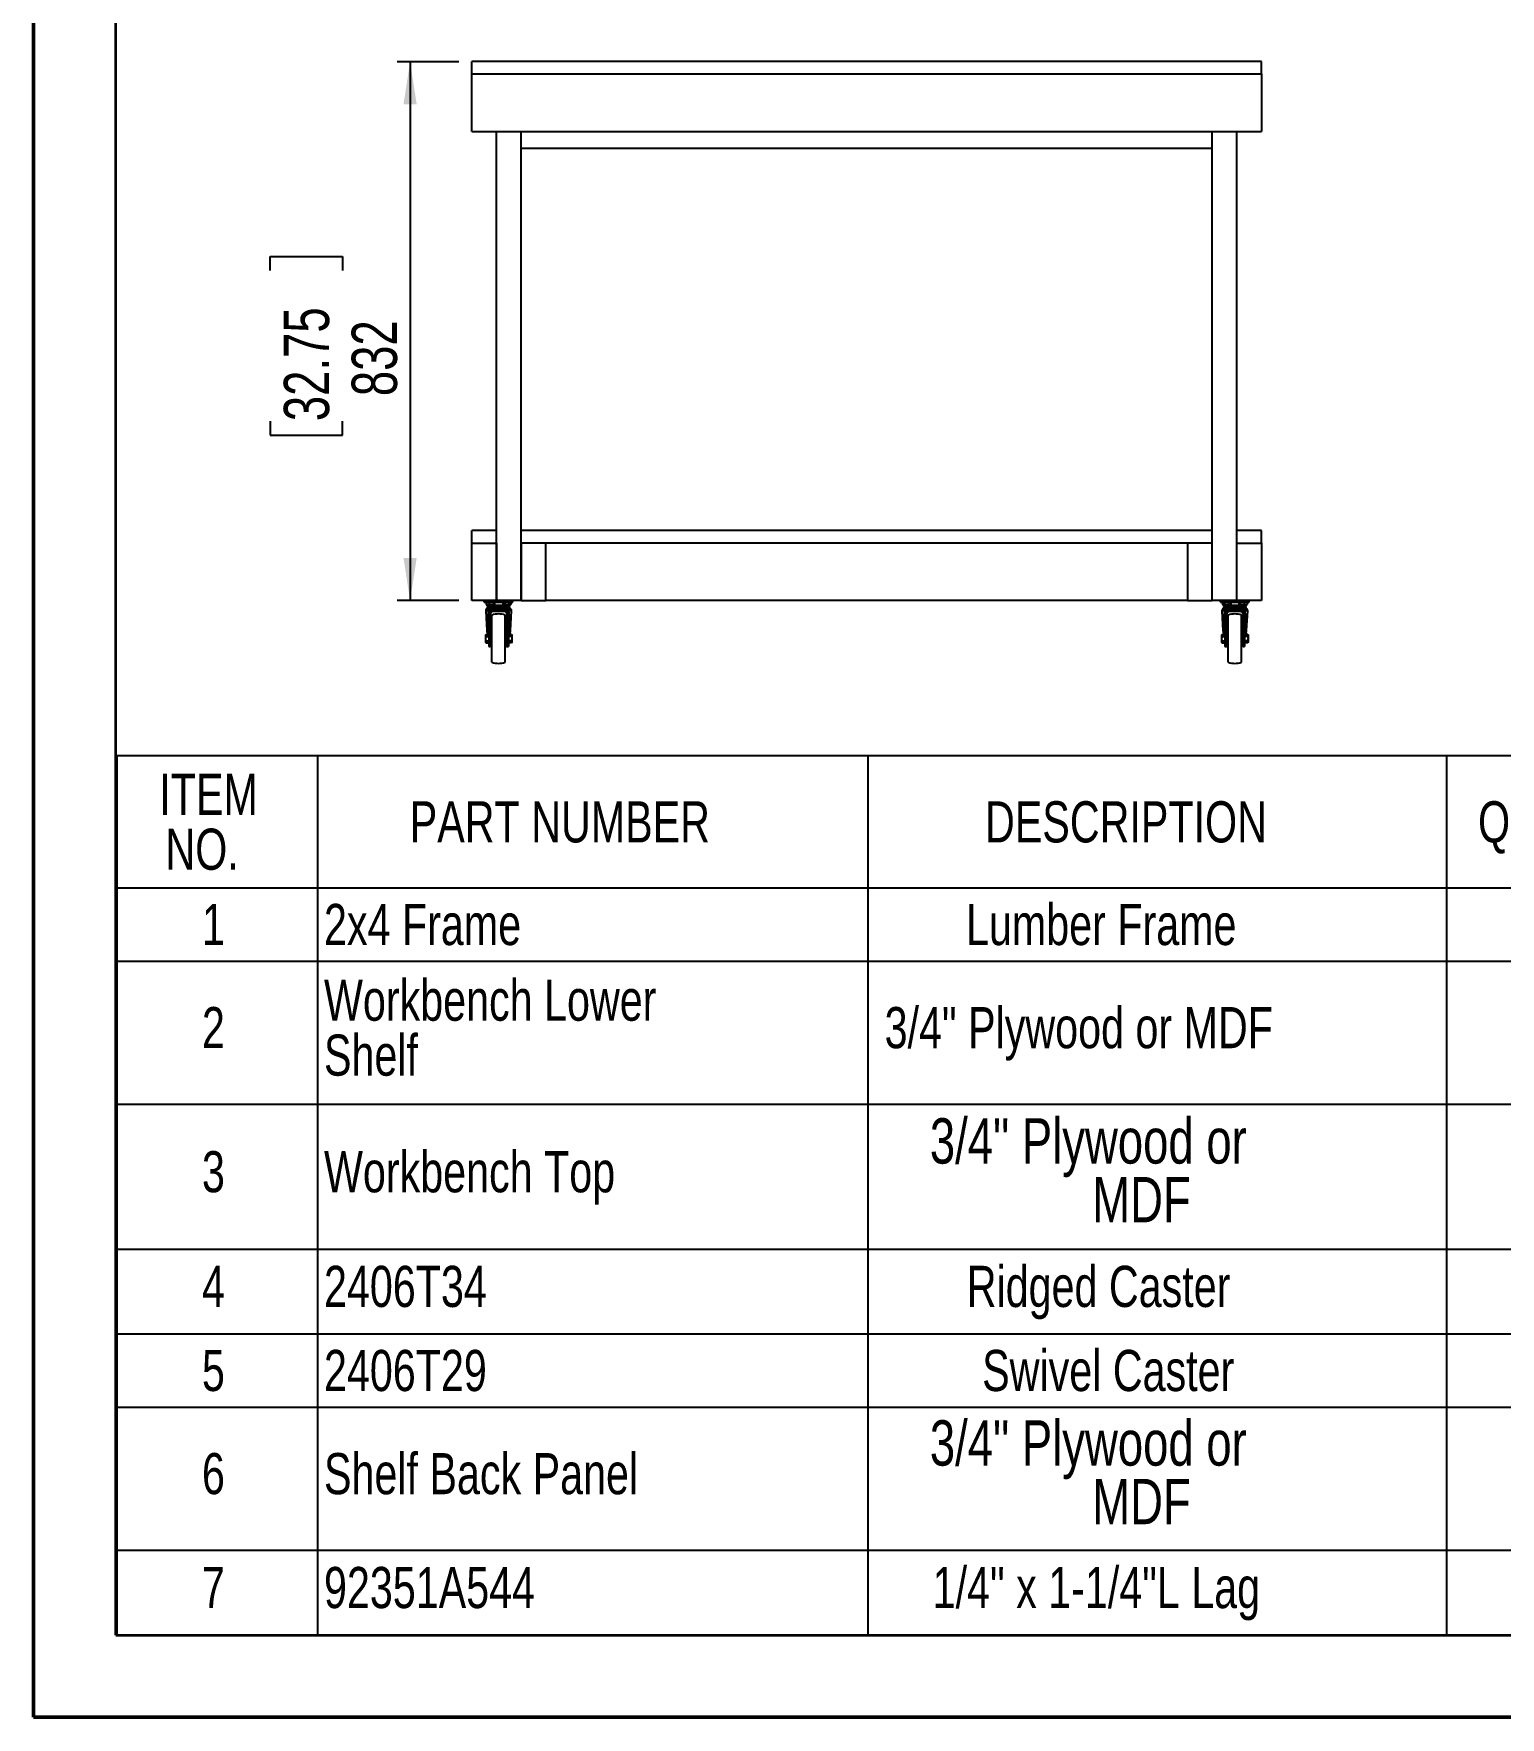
# Model space of a CAD drawing. Header units: millimetres. Extents: x 0 to 279, y 0 to 216.
# Drawn here: x 0 to 113.2, y 0 to 129.9 of the extents above; entities that cross this region are included whole.
import ezdxf

# ---------------------------------------------------------------- set-up
doc = ezdxf.new("R2010")
doc.units = ezdxf.units.MM
for name, color, linetype in [('DIM', 1, 'Continuous'), ('PAGE_BORDER', 7, 'Continuous'), ('TITLE_BLOCK_BORDER', 7, 'Continuous')]:
    doc.layers.add(name, color=color, linetype=linetype)
doc.styles.add('SLDTEXTSTYLE0', font='TXT', dxfattribs={"width": 0.75})
doc.dimstyles.new('SLDDIMSTYLE0', dxfattribs={"dimtxt": 3.5, "dimasz": 3.302, "dimexe": 0, "dimexo": 0.0625, "dimgap": 0.875, "dimtad": 1, "dimdec": 0, "dimlfac": 20, "dimrnd": 1e-09, "dimzin": 12, "dimdsep": 46, "dimtxsty": 'SLDTEXTSTYLE0', "dimsah": 1, "dimcen": 0.09, "dimadec": 0, "dimazin": 3, "dimtfac": 1, "dimtdec": 0, "dimtofl": 0, "dimtmove": 0, "dimatfit": 3, "dimfxl": 1, "dimfrac": 2, "dimtolj": 1, "dimtzin": 12, "dimarcsym": 0})

# ---------------------------------------------------------------- blocks, each defined once
blk = doc.blocks.new('SW_TABLEANNOTATION_0')
at = {"layer": 'TITLE_BLOCK_BORDER', "color": 0}
for p, q in [((0, 0), (0, -67.85)), ((116.68, 0), (0, 0)), ((15.5, 0), (15.5, -10.19)), ((57.98, 0), (57.98, -10.19)), ((102.66, 0), (102.66, -10.19)), ((0, -10.19), (116.68, -10.19)), ((15.5, -10.19), (15.5, -67.85)), ((57.98, -10.19), (57.98, -67.85)), ((102.66, -10.19), (102.66, -67.85)), ((0, -15.85), (116.68, -15.85)), ((0, -26.9), (116.68, -26.9)), ((0, -38.08), (116.68, -38.08)), ((0, -44.61), (116.68, -44.61)), ((0, -50.27), (116.68, -50.27)), ((0, -61.32), (116.68, -61.32)), ((0, -67.85), (116.68, -67.85))]:
    blk.add_line(p, q, dxfattribs=at)
at = {"layer": 'TITLE_BLOCK_BORDER', "color": 0, "attachment_point": 1, "style": 'SLDTEXTSTYLE0'}
for s, insert, char_height in [('ITEM', (3.29, -1.4), 3.175), ('PART NUMBER', (22.62, -3.52), 3.175), ('DESCRIPTION', (67.03, -3.52), 3.175), ('QTY.', (105.09, -3.52), 3.175), ('NO.', (3.76, -5.63), 3.175), ('1', (6.58, -11.44), 3.17), ('2x4 Frame', (16, -11.44), 3.175), ('Lumber Frame', (65.56, -11.44), 3.175), ('Workbench Lower', (16, -17.28), 3.175), ('2', (6.58, -19.4), 3.17), ('3/4" Plywood or MDF', (59.28, -19.4), 3.175), ('Shelf', (16, -21.52), 3.175), ('3/4" Plywood or', (62.77, -27.98), 3.5), ('3', (6.58, -30.52), 3.17), ('Workbench Top', (16, -30.52), 3.175), ('MDF', (75.31, -32.51), 3.5), ('4', (6.58, -39.37), 3.17), ('2406T34', (16, -39.37), 3.175), ('Ridged Caster', (65.62, -39.37), 3.175), ('5', (6.58, -45.86), 3.17), ('2406T29', (16, -45.86), 3.175), ('Swivel Caster', (66.81, -45.86), 3.175), ('3/4" Plywood or', (62.77, -51.29), 3.5), ('6', (6.58, -53.82), 3.17), ('Shelf Back Panel', (16, -53.82), 3.175), ('MDF', (75.31, -55.81), 3.5), ('7', (6.58, -62.61), 3.17), ('92351A544', (16, -62.61), 3.175), ('1/4" x 1-1/4"L Lag', (62.99, -62.61), 3.175)]:
    blk.add_mtext(s, dxfattribs=dict(at, insert=insert, char_height=char_height))
blk = doc.blocks.new('_D')
at = {"layer": 'DIM'}
for p, q in [((32.83, 127.77), (28.06, 127.77)), ((29.06, 127.77), (29.06, 86.18)), ((18.27, 111.66), (18.27, 112.73)), ((18.27, 112.73), (23.83, 112.73)), ((23.83, 112.73), (23.83, 111.66)), ((18.27, 100.03), (18.27, 98.96)), ((18.27, 98.96), (23.83, 98.96)), ((23.83, 98.96), (23.83, 100.03)), ((32.83, 86.18), (28.06, 86.18))]:
    blk.add_line(p, q, dxfattribs=at)
for points in [[(29.06, 127.77), (28.55, 124.47), (29.57, 124.47)], [(29.06, 86.18), (29.57, 89.48), (28.55, 89.48)]]:
    blk.add_solid(points, dxfattribs=at)
at = {"layer": 'DIM', "char_height": 3.5, "attachment_point": 1, "rotation": 90, "style": 'SLDTEXTSTYLE0'}
for s, insert in [('32.75', (19.31, 100.03)), ('832', (24.55, 101.96))]:
    blk.add_mtext(s, dxfattribs=dict(at, insert=insert))

msp = doc.modelspace()

# ---------------------------------------------------------------- linework, layer by layer
at = {"color": 7, "linetype": 'Continuous', "lineweight": 50}
for q in [(0, 215.9), (279.4, 0)]:
    msp.add_line((0, 0), q, dxfattribs=at)
at = {"color": 7, "linetype": 'Continuous', "lineweight": 25}
for p, q in [((33.828, 126.822), (33.828, 127.775)), ((94.788, 127.775), (33.828, 127.775)), ((94.788, 126.822), (94.788, 127.775)), ((33.828, 126.822), (94.788, 126.822)), ((33.828, 122.377), (33.828, 126.822)), ((94.788, 126.822), (94.788, 122.377)), ((33.828, 122.377), (94.788, 122.377)), ((35.733, 86.182), (35.733, 122.377)), ((37.638, 86.182), (37.638, 122.377)), ((90.978, 86.182), (90.978, 122.377)), ((92.883, 86.182), (92.883, 122.377)), ((37.638, 121.107), (90.978, 121.107)), ((33.828, 90.627), (33.828, 91.58)), ((35.733, 91.58), (33.828, 91.58)), ((90.978, 91.58), (37.638, 91.58)), ((94.788, 91.58), (92.883, 91.58)), ((94.788, 90.627), (94.788, 91.58)), ((33.828, 86.182), (33.828, 90.627)), ((33.828, 90.627), (35.733, 90.627)), ((35.733, 90.627), (35.733, 86.182)), ((39.543, 90.627), (37.638, 90.627)), ((37.638, 90.627), (37.638, 86.182)), ((39.543, 86.182), (39.543, 90.627)), ((89.073, 90.627), (39.543, 90.627)), ((89.073, 90.627), (89.073, 86.182)), ((90.978, 90.627), (89.073, 90.627)), ((90.978, 86.182), (90.978, 90.627)), ((92.883, 86.182), (92.883, 90.627)), ((92.883, 90.627), (94.788, 90.627)), ((94.788, 90.627), (94.788, 86.182)), ((35.733, 86.182), (33.828, 86.182)), ((34.781, 86.063), (34.781, 86.182)), ((34.781, 86.063), (37.003, 86.063)), ((34.936, 86.063), (34.936, 85.87)), ((34.94, 86.063), (34.94, 85.87)), ((34.943, 86.063), (34.943, 85.87)), ((34.943, 85.87), (34.965, 85.859)), ((34.943, 85.865), (34.956, 85.858)), ((34.956, 85.858), (34.963, 85.854)), ((34.963, 85.854), (34.979, 85.845)), ((34.979, 85.845), (35.051, 85.845)), ((35.016, 85.845), (35.015, 85.825)), ((35.015, 85.825), (35.015, 85.749)), ((35.159, 85.87), (35.051, 85.845)), ((35.051, 85.845), (35.316, 85.845)), ((35.159, 86.063), (35.159, 85.87)), ((35.316, 85.845), (35.521, 85.845)), ((35.473, 86.063), (35.473, 85.87)), ((35.57, 85.87), (35.521, 85.845)), ((35.521, 85.845), (35.535, 85.845)), ((35.535, 85.845), (35.551, 85.854)), ((35.57, 86.063), (35.57, 85.87)), ((37.638, 86.182), (35.733, 86.182)), ((36.206, 86.063), (36.206, 85.87)), ((36.206, 85.87), (36.249, 85.845)), ((36.249, 85.845), (36.29, 85.845)), ((36.373, 85.87), (36.29, 85.845)), ((36.29, 85.845), (36.534, 85.845)), ((36.373, 86.063), (36.373, 85.87)), ((36.534, 85.845), (36.771, 85.845)), ((36.694, 86.063), (36.694, 85.87)), ((36.768, 85.825), (36.767, 85.845)), ((36.768, 85.749), (36.768, 85.825)), ((36.847, 85.87), (36.771, 85.845)), ((36.771, 85.845), (36.805, 85.845)), ((36.805, 85.845), (36.848, 85.87)), ((36.847, 86.063), (36.847, 85.87)), ((37.003, 86.063), (37.003, 86.182)), ((37.638, 86.182), (39.543, 86.182)), ((89.073, 86.182), (39.543, 86.182)), ((89.073, 86.182), (90.978, 86.182)), ((92.883, 86.182), (90.978, 86.182)), ((91.613, 86.063), (91.613, 86.182)), ((91.613, 86.063), (93.836, 86.063)), ((91.768, 85.87), (91.811, 85.845)), ((91.769, 86.063), (91.769, 85.87)), ((91.811, 85.845), (91.845, 85.845)), ((91.922, 85.87), (91.845, 85.845)), ((92.082, 85.845), (91.845, 85.845)), ((91.849, 85.845), (91.848, 85.825)), ((91.848, 85.825), (91.848, 85.749)), ((91.922, 86.063), (91.922, 85.87)), ((92.082, 85.845), (92.326, 85.845)), ((92.243, 86.063), (92.243, 85.87)), ((92.41, 85.87), (92.326, 85.845)), ((92.326, 85.845), (92.367, 85.845)), ((92.367, 85.845), (92.41, 85.87)), ((92.41, 86.063), (92.41, 85.87)), ((94.788, 86.182), (92.883, 86.182)), ((93.046, 86.063), (93.046, 85.87)), ((93.065, 85.854), (93.081, 85.845)), ((93.081, 85.845), (93.095, 85.845)), ((93.143, 85.87), (93.095, 85.845)), ((93.3, 85.845), (93.095, 85.845)), ((93.143, 86.063), (93.143, 85.87)), ((93.3, 85.845), (93.565, 85.845)), ((93.457, 86.063), (93.457, 85.87)), ((93.673, 85.87), (93.565, 85.845)), ((93.565, 85.845), (93.637, 85.845)), ((93.601, 85.825), (93.6, 85.845)), ((93.601, 85.749), (93.601, 85.825)), ((93.637, 85.845), (93.653, 85.854)), ((93.651, 85.858), (93.673, 85.87)), ((93.653, 85.854), (93.66, 85.858)), ((93.66, 85.858), (93.673, 85.865)), ((93.673, 86.063), (93.673, 85.87)), ((93.676, 86.063), (93.676, 85.87)), ((93.68, 86.063), (93.68, 85.87)), ((93.836, 86.063), (93.836, 86.182)), ((34.897, 85.398), (34.977, 83.87)), ((35.015, 85.749), (35.892, 85.749)), ((35.015, 85.692), (35.015, 85.565)), ((35.015, 85.692), (35.892, 85.692)), ((35.015, 85.565), (35.892, 85.565)), ((35.104, 85.749), (35.104, 85.692)), ((35.13, 85.131), (35.13, 83.277)), ((35.249, 85.131), (35.249, 83.277)), ((35.376, 83.245), (35.376, 85.061)), ((36.336, 85.448), (35.447, 85.448)), ((36.336, 85.329), (35.447, 85.329)), ((35.498, 85.506), (36.286, 85.506)), ((35.892, 85.749), (36.768, 85.749)), ((35.892, 85.692), (36.768, 85.692)), ((35.892, 85.565), (36.768, 85.565)), ((36.408, 83.245), (36.408, 85.061)), ((36.535, 85.131), (36.535, 83.277)), ((36.654, 85.131), (36.654, 83.277)), ((36.679, 85.692), (36.679, 85.749)), ((36.768, 85.565), (36.768, 85.692)), ((36.806, 83.87), (36.886, 85.398)), ((91.73, 85.398), (91.81, 83.87)), ((91.848, 85.749), (92.724, 85.749)), ((91.848, 85.692), (91.848, 85.565)), ((91.848, 85.692), (92.724, 85.692)), ((91.848, 85.565), (92.724, 85.565)), ((91.937, 85.749), (91.937, 85.692)), ((91.962, 85.131), (91.962, 83.277)), ((92.081, 85.131), (92.081, 83.277)), ((92.208, 83.245), (92.208, 85.061)), ((93.169, 85.448), (92.28, 85.448)), ((93.169, 85.329), (92.28, 85.329)), ((92.33, 85.506), (93.118, 85.506)), ((92.724, 85.749), (93.601, 85.749)), ((92.724, 85.692), (93.601, 85.692)), ((92.724, 85.565), (93.601, 85.565)), ((93.24, 83.245), (93.24, 85.061)), ((93.367, 85.131), (93.367, 83.277)), ((93.486, 85.131), (93.486, 83.277)), ((93.512, 85.692), (93.512, 85.749)), ((93.601, 85.565), (93.601, 85.692)), ((93.639, 83.87), (93.719, 85.398)), ((34.897, 83.566), (34.872, 83.523)), ((34.897, 83.566), (34.872, 83.486)), ((34.872, 83.523), (34.872, 83.486)), ((34.872, 83.486), (34.872, 83.245)), ((34.872, 83.245), (34.872, 83.005)), ((34.897, 83.566), (35.13, 83.566)), ((34.897, 83.406), (35.13, 83.406)), ((35.13, 83.277), (35.13, 82.65)), ((35.249, 83.277), (35.13, 83.277)), ((35.312, 83.563), (35.249, 83.563)), ((35.249, 83.277), (35.249, 82.65)), ((35.376, 83.917), (35.312, 83.88)), ((35.312, 83.245), (35.312, 83.88)), ((35.312, 82.61), (35.312, 83.245)), ((35.376, 81.429), (35.376, 83.245)), ((36.471, 83.88), (36.408, 83.917)), ((36.408, 81.429), (36.408, 83.245)), ((36.471, 83.245), (36.471, 83.88)), ((36.535, 83.563), (36.471, 83.563)), ((36.471, 82.61), (36.471, 83.245)), ((36.535, 83.277), (36.535, 82.65)), ((36.654, 83.277), (36.535, 83.277)), ((36.887, 83.566), (36.654, 83.566)), ((36.887, 83.406), (36.654, 83.406)), ((36.654, 83.277), (36.654, 82.65)), ((36.912, 83.523), (36.887, 83.566)), ((36.887, 83.566), (36.912, 83.486)), ((36.912, 83.523), (36.912, 83.486)), ((36.912, 83.486), (36.912, 83.245)), ((36.912, 83.245), (36.912, 83.005)), ((91.729, 83.566), (91.704, 83.523)), ((91.729, 83.566), (91.704, 83.486)), ((91.704, 83.523), (91.704, 83.486)), ((91.704, 83.486), (91.704, 83.245)), ((91.704, 83.245), (91.704, 83.005)), ((91.729, 83.566), (91.962, 83.566)), ((91.729, 83.406), (91.962, 83.406)), ((91.962, 83.277), (91.962, 82.65)), ((92.081, 83.277), (91.962, 83.277)), ((92.145, 83.563), (92.081, 83.563)), ((92.081, 83.277), (92.081, 82.65)), ((92.208, 83.917), (92.145, 83.88)), ((92.145, 83.245), (92.145, 83.88)), ((92.145, 82.61), (92.145, 83.245)), ((92.208, 81.429), (92.208, 83.245)), ((93.304, 83.88), (93.24, 83.917)), ((93.24, 81.429), (93.24, 83.245)), ((93.304, 83.245), (93.304, 83.88)), ((93.367, 83.563), (93.304, 83.563)), ((93.304, 82.61), (93.304, 83.245)), ((93.367, 83.277), (93.367, 82.65)), ((93.486, 83.277), (93.367, 83.277)), ((93.719, 83.566), (93.486, 83.566)), ((93.719, 83.406), (93.486, 83.406)), ((93.486, 83.277), (93.486, 82.65)), ((93.744, 83.523), (93.719, 83.566)), ((93.719, 83.566), (93.744, 83.486)), ((93.744, 83.523), (93.744, 83.486)), ((93.744, 83.486), (93.744, 83.245)), ((93.744, 83.245), (93.744, 83.005)), ((34.897, 83.085), (34.872, 83.005)), ((34.872, 83.005), (34.872, 82.968)), ((34.872, 82.968), (34.897, 82.925)), ((34.897, 83.085), (35.13, 83.085)), ((34.897, 82.925), (35.13, 82.925)), ((35.13, 82.65), (35.249, 82.65)), ((35.13, 82.65), (35.249, 82.65)), ((35.13, 82.65), (35.13, 82.65)), ((35.249, 82.928), (35.312, 82.928)), ((35.249, 82.65), (35.249, 82.65)), ((35.312, 82.61), (35.376, 82.574)), ((36.408, 82.574), (36.471, 82.61)), ((36.471, 82.928), (36.535, 82.928)), ((36.535, 82.65), (36.654, 82.65)), ((36.535, 82.65), (36.654, 82.65)), ((36.535, 82.65), (36.535, 82.65)), ((36.887, 83.085), (36.654, 83.085)), ((36.887, 82.925), (36.654, 82.925)), ((36.654, 82.65), (36.654, 82.65)), ((36.887, 83.085), (36.912, 83.005)), ((36.887, 82.925), (36.912, 82.968)), ((36.912, 83.005), (36.912, 82.968)), ((91.729, 83.085), (91.704, 83.005)), ((91.704, 83.005), (91.704, 82.968)), ((91.704, 82.968), (91.729, 82.925)), ((91.729, 83.085), (91.962, 83.085)), ((91.729, 82.925), (91.962, 82.925)), ((91.962, 82.65), (92.081, 82.65)), ((91.962, 82.65), (92.081, 82.65)), ((91.962, 82.65), (91.962, 82.65)), ((92.081, 82.928), (92.145, 82.928)), ((92.081, 82.65), (92.081, 82.65)), ((92.145, 82.61), (92.208, 82.574)), ((93.24, 82.574), (93.304, 82.61)), ((93.304, 82.928), (93.367, 82.928)), ((93.367, 82.65), (93.486, 82.65)), ((93.367, 82.65), (93.486, 82.65)), ((93.367, 82.65), (93.367, 82.65)), ((93.719, 83.085), (93.486, 83.085)), ((93.719, 82.925), (93.486, 82.925)), ((93.486, 82.65), (93.486, 82.65)), ((93.719, 83.085), (93.744, 83.005)), ((93.719, 82.925), (93.744, 82.968)), ((93.744, 83.005), (93.744, 82.968))]:
    msp.add_line(p, q, dxfattribs=at)
at = {"color": 8, "linetype": 'Continuous', "lineweight": 25}
for p, q in [((35.015, 85.825), (35.892, 85.825)), ((35.892, 85.825), (36.768, 85.825)), ((91.848, 85.825), (92.724, 85.825)), ((92.724, 85.825), (93.601, 85.825)), ((35.164, 85.398), (34.897, 85.398)), ((35.109, 83.566), (35.099, 85.139)), ((36.886, 85.398), (36.62, 85.398)), ((36.684, 85.139), (36.674, 83.566)), ((91.996, 85.398), (91.73, 85.398)), ((91.942, 83.566), (91.932, 85.139)), ((93.719, 85.398), (93.452, 85.398)), ((93.517, 85.139), (93.507, 83.566))]:
    msp.add_line(p, q, dxfattribs=at)
at = {"color": 7, "linetype": 'Continuous', "lineweight": 25}
for centre, radius, start, end in [((35.056, 85.406), 0.159, 90, 183), ((35.102, 85.089), 0.0499, 56.27943, 93.39708), ((35.447, 85.131), 0.318, 90, 180), ((35.101, 85.337), 0.0872, 336.83464, 43.76044), ((35.447, 85.131), 0.198, 90, 180), ((35.892, 83.609), 1.542, 70.44699, 109.55301), ((35.428, 85.516), 0.0705, 285.9327, 352.28825), ((36.356, 85.516), 0.0705, 187.71557, 254.06348), ((36.336, 85.131), 0.318, 360, 90), ((36.336, 85.131), 0.198, 0, 90), ((36.683, 85.337), 0.0872, 136.23392, 203.17101), ((36.681, 85.089), 0.0499, 86.60385, 123.71683), ((36.728, 85.406), 0.159, 357, 90), ((91.888, 85.406), 0.159, 90, 183), ((91.935, 85.089), 0.0499, 56.28317, 93.39615), ((92.28, 85.131), 0.318, 90, 180), ((91.933, 85.337), 0.0872, 336.82899, 43.76608), ((92.28, 85.131), 0.198, 90, 180), ((92.724, 83.609), 1.542, 70.44699, 109.55301), ((92.26, 85.516), 0.0705, 285.93652, 352.28443), ((93.188, 85.516), 0.0705, 187.71175, 254.0673), ((93.169, 85.131), 0.318, 360, 90), ((93.169, 85.131), 0.198, 0, 90), ((93.515, 85.337), 0.0872, 136.23956, 203.16536), ((93.514, 85.089), 0.0499, 86.60292, 123.72057), ((93.56, 85.406), 0.159, 357, 90), ((35.892, 82.882), 1.542, 250.44699, 289.55301), ((92.724, 82.882), 1.542, 250.44699, 289.55301)]:
    msp.add_arc(centre, radius, start, end, dxfattribs=at)
for centre, major_axis, start_param, end_param in [((35.892, 83.909), (0.916, 0), 3.1886414, 3.5712986), ((35.892, 83.904), (0.796, 0), 2.2758093, 2.5108032), ((35.892, 83.904), (0.796, 0), 0.6307895, 0.8657834), ((35.892, 83.909), (0.916, 0), 5.8534794, 6.2361365), ((92.724, 83.909), (0.916, 0), 3.1886414, 3.5712986), ((92.724, 83.904), (0.796, 0), 2.2758093, 2.5108032), ((92.724, 83.904), (0.796, 0), 0.6307895, 0.8657834), ((92.724, 83.909), (0.916, 0), 5.8534794, 6.2361365)]:
    msp.add_ellipse(centre, major_axis=major_axis, ratio=0.8984072, start_param=start_param, end_param=end_param, dxfattribs=at)
for points, knots in [([(35.051, 85.845), (35.049, 85.845), (35.012, 85.845), (34.977, 85.858), (34.943, 85.87)], [0, 0, 0, 0, 0.0702027, 1, 1, 1, 1]), ([(35.316, 85.845), (35.273, 85.848), (35.22, 85.852), (35.169, 85.867), (35.159, 85.87)], [0, 0, 0, 0, 0.8003768, 1, 1, 1, 1]), ([(35.473, 85.87), (35.432, 85.859), (35.381, 85.846), (35.328, 85.845), (35.316, 85.845)], [0, 0, 0, 0, 0.7770603, 1, 1, 1, 1]), ([(35.521, 85.845), (35.52, 85.845), (35.504, 85.845), (35.488, 85.858), (35.473, 85.87)], [0, 0, 0, 0, 0.07020338, 1, 1, 1, 1]), ([(36.29, 85.845), (36.288, 85.845), (36.259, 85.845), (36.232, 85.858), (36.206, 85.87)], [0, 0, 0, 0, 0.07020072, 1, 1, 1, 1]), ([(36.534, 85.845), (36.49, 85.848), (36.436, 85.852), (36.384, 85.867), (36.373, 85.87)], [0, 0, 0, 0, 0.8003709, 1, 1, 1, 1]), ([(36.694, 85.87), (36.653, 85.859), (36.6, 85.846), (36.546, 85.845), (36.534, 85.845)], [0, 0, 0, 0, 0.7770674, 1, 1, 1, 1]), ([(36.771, 85.845), (36.769, 85.845), (36.743, 85.845), (36.718, 85.858), (36.694, 85.87)], [0, 0, 0, 0, 0.0702146, 1, 1, 1, 1]), ([(91.845, 85.845), (91.844, 85.845), (91.818, 85.845), (91.792, 85.858), (91.769, 85.87)], [0, 0, 0, 0, 0.0702058, 1, 1, 1, 1]), ([(92.082, 85.845), (92.07, 85.845), (92.016, 85.846), (91.963, 85.859), (91.922, 85.87)], [0, 0, 0, 0, 0.2229326, 1, 1, 1, 1]), ([(92.243, 85.87), (92.232, 85.867), (92.18, 85.852), (92.126, 85.848), (92.082, 85.845)], [0, 0, 0, 0, 0.1996291, 1, 1, 1, 1]), ([(92.326, 85.845), (92.324, 85.845), (92.296, 85.845), (92.268, 85.858), (92.243, 85.87)], [0, 0, 0, 0, 0.0702096, 1, 1, 1, 1]), ([(93.095, 85.845), (93.093, 85.845), (93.077, 85.845), (93.061, 85.858), (93.046, 85.87)], [0, 0, 0, 0, 0.07020796, 1, 1, 1, 1]), ([(93.3, 85.845), (93.288, 85.845), (93.235, 85.846), (93.184, 85.859), (93.143, 85.87)], [0, 0, 0, 0, 0.2229397, 1, 1, 1, 1]), ([(93.457, 85.87), (93.447, 85.867), (93.396, 85.852), (93.343, 85.848), (93.3, 85.845)], [0, 0, 0, 0, 0.1996232, 1, 1, 1, 1]), ([(93.565, 85.845), (93.562, 85.845), (93.526, 85.845), (93.49, 85.858), (93.457, 85.87)], [0, 0, 0, 0, 0.0702027, 1, 1, 1, 1]), ([(35.099, 85.139), (35.099, 85.15), (35.1, 85.198), (35.114, 85.292), (35.146, 85.359), (35.164, 85.398)], [0, 0, 0, 0, 0.118935, 0.5020084, 1, 1, 1, 1]), ([(35.164, 85.398), (35.191, 85.418), (35.249, 85.462), (35.369, 85.5), (35.455, 85.504), (35.498, 85.506)], [0, 0, 0, 0, 0.3080718, 0.6580252, 1, 1, 1, 1]), ([(36.286, 85.506), (36.334, 85.504), (36.424, 85.499), (36.542, 85.457), (36.595, 85.417), (36.62, 85.398)], [0, 0, 0, 0, 0.3916765, 0.7158656, 1, 1, 1, 1]), ([(36.62, 85.398), (36.625, 85.389), (36.649, 85.343), (36.678, 85.259), (36.682, 85.175), (36.684, 85.139)], [0, 0, 0, 0, 0.1235458, 0.6224501, 1, 1, 1, 1]), ([(91.932, 85.139), (91.932, 85.15), (91.932, 85.198), (91.947, 85.292), (91.978, 85.359), (91.996, 85.398)], [0, 0, 0, 0, 0.118935, 0.5020084, 1, 1, 1, 1]), ([(91.996, 85.398), (92.023, 85.418), (92.081, 85.462), (92.202, 85.5), (92.288, 85.504), (92.33, 85.506)], [0, 0, 0, 0, 0.3080698, 0.6580209, 1, 1, 1, 1]), ([(93.118, 85.506), (93.167, 85.504), (93.256, 85.499), (93.374, 85.457), (93.428, 85.417), (93.452, 85.398)], [0, 0, 0, 0, 0.3916789, 0.7158639, 1, 1, 1, 1]), ([(93.452, 85.398), (93.457, 85.389), (93.481, 85.343), (93.51, 85.259), (93.515, 85.175), (93.517, 85.139)], [0, 0, 0, 0, 0.12354558, 0.62245172, 1, 1, 1, 1]), ([(34.872, 83.486), (34.872, 83.484), (34.872, 83.457), (34.885, 83.43), (34.897, 83.406)], [0, 0, 0, 0, 0.07020659, 1, 1, 1, 1]), ([(34.897, 83.406), (34.887, 83.366), (34.874, 83.313), (34.872, 83.259), (34.872, 83.245)], [0, 0, 0, 0, 0.7529227, 1, 1, 1, 1]), ([(34.872, 83.245), (34.875, 83.204), (34.879, 83.149), (34.893, 83.097), (34.897, 83.085)], [0, 0, 0, 0, 0.7696554, 1, 1, 1, 1]), ([(36.912, 83.486), (36.912, 83.484), (36.911, 83.457), (36.899, 83.43), (36.887, 83.406)], [0, 0, 0, 0, 0.0702062, 1, 1, 1, 1]), ([(36.887, 83.406), (36.897, 83.366), (36.91, 83.313), (36.911, 83.259), (36.912, 83.245)], [0, 0, 0, 0, 0.7529227, 1, 1, 1, 1]), ([(36.912, 83.245), (36.909, 83.204), (36.905, 83.149), (36.89, 83.097), (36.887, 83.085)], [0, 0, 0, 0, 0.7696554, 1, 1, 1, 1]), ([(91.704, 83.486), (91.705, 83.484), (91.705, 83.457), (91.718, 83.43), (91.729, 83.406)], [0, 0, 0, 0, 0.0702062, 1, 1, 1, 1]), ([(91.729, 83.406), (91.719, 83.366), (91.706, 83.313), (91.705, 83.259), (91.704, 83.245)], [0, 0, 0, 0, 0.7529227, 1, 1, 1, 1]), ([(91.704, 83.245), (91.707, 83.204), (91.711, 83.149), (91.726, 83.097), (91.729, 83.085)], [0, 0, 0, 0, 0.7696554, 1, 1, 1, 1]), ([(93.744, 83.486), (93.744, 83.484), (93.744, 83.457), (93.731, 83.43), (93.719, 83.406)], [0, 0, 0, 0, 0.07020659, 1, 1, 1, 1]), ([(93.719, 83.406), (93.729, 83.366), (93.743, 83.313), (93.744, 83.259), (93.744, 83.245)], [0, 0, 0, 0, 0.7529227, 1, 1, 1, 1]), ([(93.744, 83.245), (93.741, 83.204), (93.737, 83.149), (93.723, 83.097), (93.719, 83.085)], [0, 0, 0, 0, 0.7696554, 1, 1, 1, 1]), ([(34.872, 83.005), (34.872, 83.003), (34.872, 82.976), (34.885, 82.949), (34.897, 82.925)], [0, 0, 0, 0, 0.0702071, 1, 1, 1, 1]), ([(36.912, 83.005), (36.912, 83.003), (36.911, 82.976), (36.899, 82.949), (36.887, 82.925)], [0, 0, 0, 0, 0.0702067, 1, 1, 1, 1]), ([(91.704, 83.005), (91.705, 83.003), (91.705, 82.976), (91.718, 82.949), (91.729, 82.925)], [0, 0, 0, 0, 0.0702067, 1, 1, 1, 1]), ([(93.744, 83.005), (93.744, 83.003), (93.744, 82.976), (93.731, 82.949), (93.719, 82.925)], [0, 0, 0, 0, 0.0702071, 1, 1, 1, 1])]:
    msp.add_open_spline(points, degree=3, knots=knots, dxfattribs=at)
at = {"layer": 'PAGE_BORDER', "lineweight": 35}
for q in [(6.35, 209.55), (273.05, 6.35)]:
    msp.add_line((6.35, 6.35), q, dxfattribs=at)

# ---------------------------------------------------------------- block references
at = {"layer": 'TITLE_BLOCK_BORDER'}
msp.add_blockref('SW_TABLEANNOTATION_0', (6.412, 74.214), dxfattribs=at)

# ---------------------------------------------------------------- dimensions: what is measured, and where the dimension line sits
at = {"layer": 'DIM'}
dim = msp.add_linear_dim(base=(29.063, 86.182), p1=(33.828, 127.775), p2=(33.828, 86.182), angle=90, dimstyle='SLDDIMSTYLE0', dxfattribs=at)
dim.commit()
dim.dimension.update_dxf_attribs({"geometry": '_D', "text_midpoint": (29.063, 105.844), "dimtype": 160})

doc.saveas('drawing.dxf')
